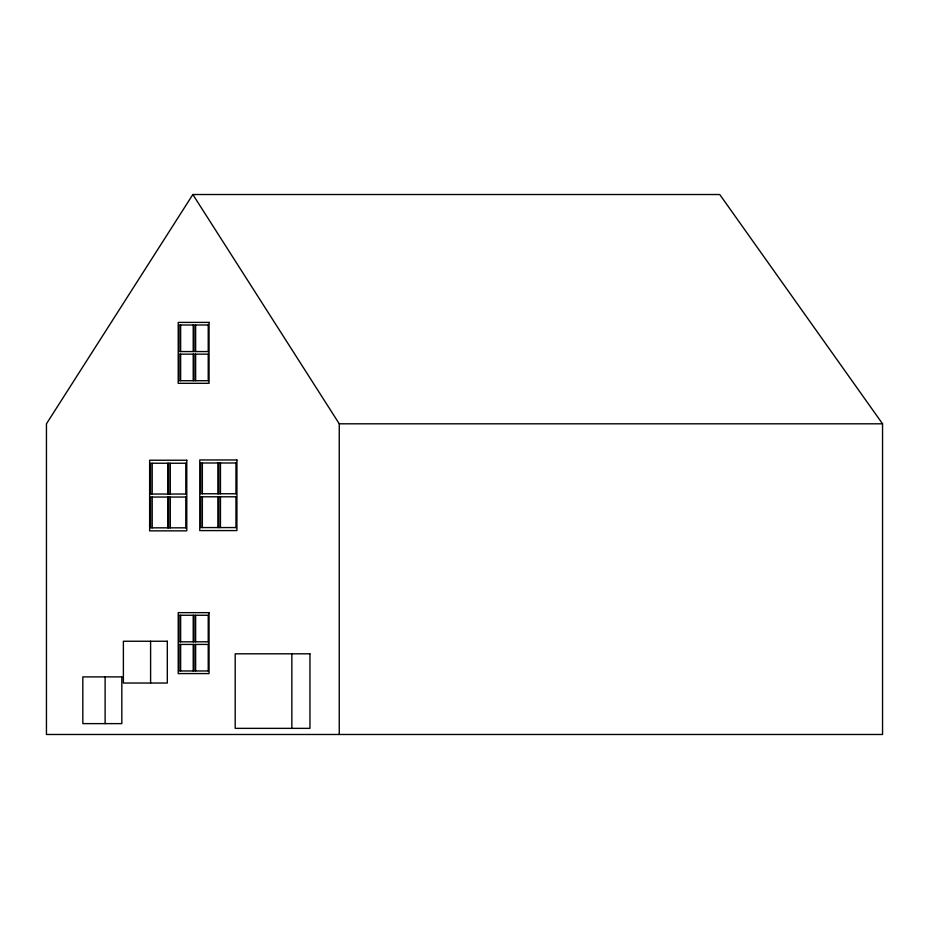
<?xml version="1.0" encoding="UTF-8"?>
<svg xmlns="http://www.w3.org/2000/svg" width="929" height="929" viewBox="0 0 929 929"><rect width="100%" height="100%" fill="white"/><g stroke="black" fill="none" stroke-linecap="round" stroke-linejoin="round"><path stroke-width="1.39" d="M192.849 194.521L46.45 423.81L46.45 734.479L882.55 734.479L882.55 423.81L719.743 194.521L192.849 194.521L339.259 423.81L339.259 734.479M193.406 324.999L179.03 324.999L179.03 351.557L193.406 351.557M208.421 324.999L194.045 324.999L194.045 351.557L208.421 351.557M193.406 354.158L179.03 354.158L179.03 380.716L193.406 380.716M208.421 354.158L194.045 354.158L194.045 380.716L208.421 380.716M339.259 423.81L882.55 423.81M236.129 462.99L200.757 462.99L200.757 493.763L236.129 493.763M185.974 463.246L150.603 463.246L150.603 494.031L185.974 494.031M236.129 496.794L200.757 496.794L200.757 527.567L236.129 527.567M185.974 497.05L150.603 497.05L150.603 527.835L185.974 527.835M193.406 615.265L179.03 615.265L179.03 641.811L193.406 641.811M208.421 615.265L194.045 615.265L194.045 641.811L208.421 641.811M193.406 644.424L179.03 644.424L179.03 670.97L193.406 670.97M208.421 644.424L194.045 644.424L194.045 670.97L208.421 670.97M291.845 653.807L291.845 728.359M235.954 462.99L235.954 493.763M235.954 496.794L235.954 527.567M220.452 462.99L220.452 493.763M220.452 496.794L220.452 527.567M218.849 462.99L218.849 493.763M218.849 496.794L218.849 527.567M217.862 462.99L217.862 493.763M217.862 496.794L217.862 527.567M208.235 324.999L208.235 351.557M208.235 354.158L208.235 380.716M208.235 615.265L208.235 641.811M208.235 644.424L208.235 670.97M202.359 462.99L202.359 493.763M202.359 496.794L202.359 527.567M195.636 324.999L195.636 351.557M195.636 354.158L195.636 380.716M195.636 615.265L195.636 641.811M195.636 644.424L195.636 670.97M193.22 324.999L193.22 351.557M193.22 354.158L193.22 380.716M193.22 615.265L193.22 641.811M193.22 644.424L193.22 670.97M185.8 463.246L185.8 494.031M185.8 497.05L185.8 527.835M180.632 324.999L180.632 351.557M180.632 354.158L180.632 380.716M180.632 615.265L180.632 641.811M180.632 644.424L180.632 670.97M170.297 463.246L170.297 494.031M170.297 497.05L170.297 527.835M168.695 463.246L168.695 494.031M168.695 497.05L168.695 527.835M167.708 463.246L167.708 494.031M167.708 497.05L167.708 527.835M152.205 463.246L152.205 494.031M152.205 497.05L152.205 527.835M150.603 641.242L150.603 683.036M105.116 676.893L105.116 723.621M209.06 322.398L178.217 322.398L178.217 383.317L209.06 383.317L209.06 322.398M236.93 459.96L199.77 459.96L199.77 530.587L236.93 530.587L236.93 459.96M186.787 460.227L149.627 460.227L149.627 530.854L186.787 530.854L186.787 460.227M209.06 612.652L178.217 612.652L178.217 673.583L209.06 673.583L209.06 612.652M167.313 641.242L123.383 641.242L123.383 683.036L167.313 683.036L167.313 641.242M309.949 653.807L235.188 653.807L235.188 728.359L309.949 728.359L309.949 653.807M121.827 676.893L82.82 676.893L82.82 723.621L121.827 723.621L121.827 676.893"/></g></svg>
